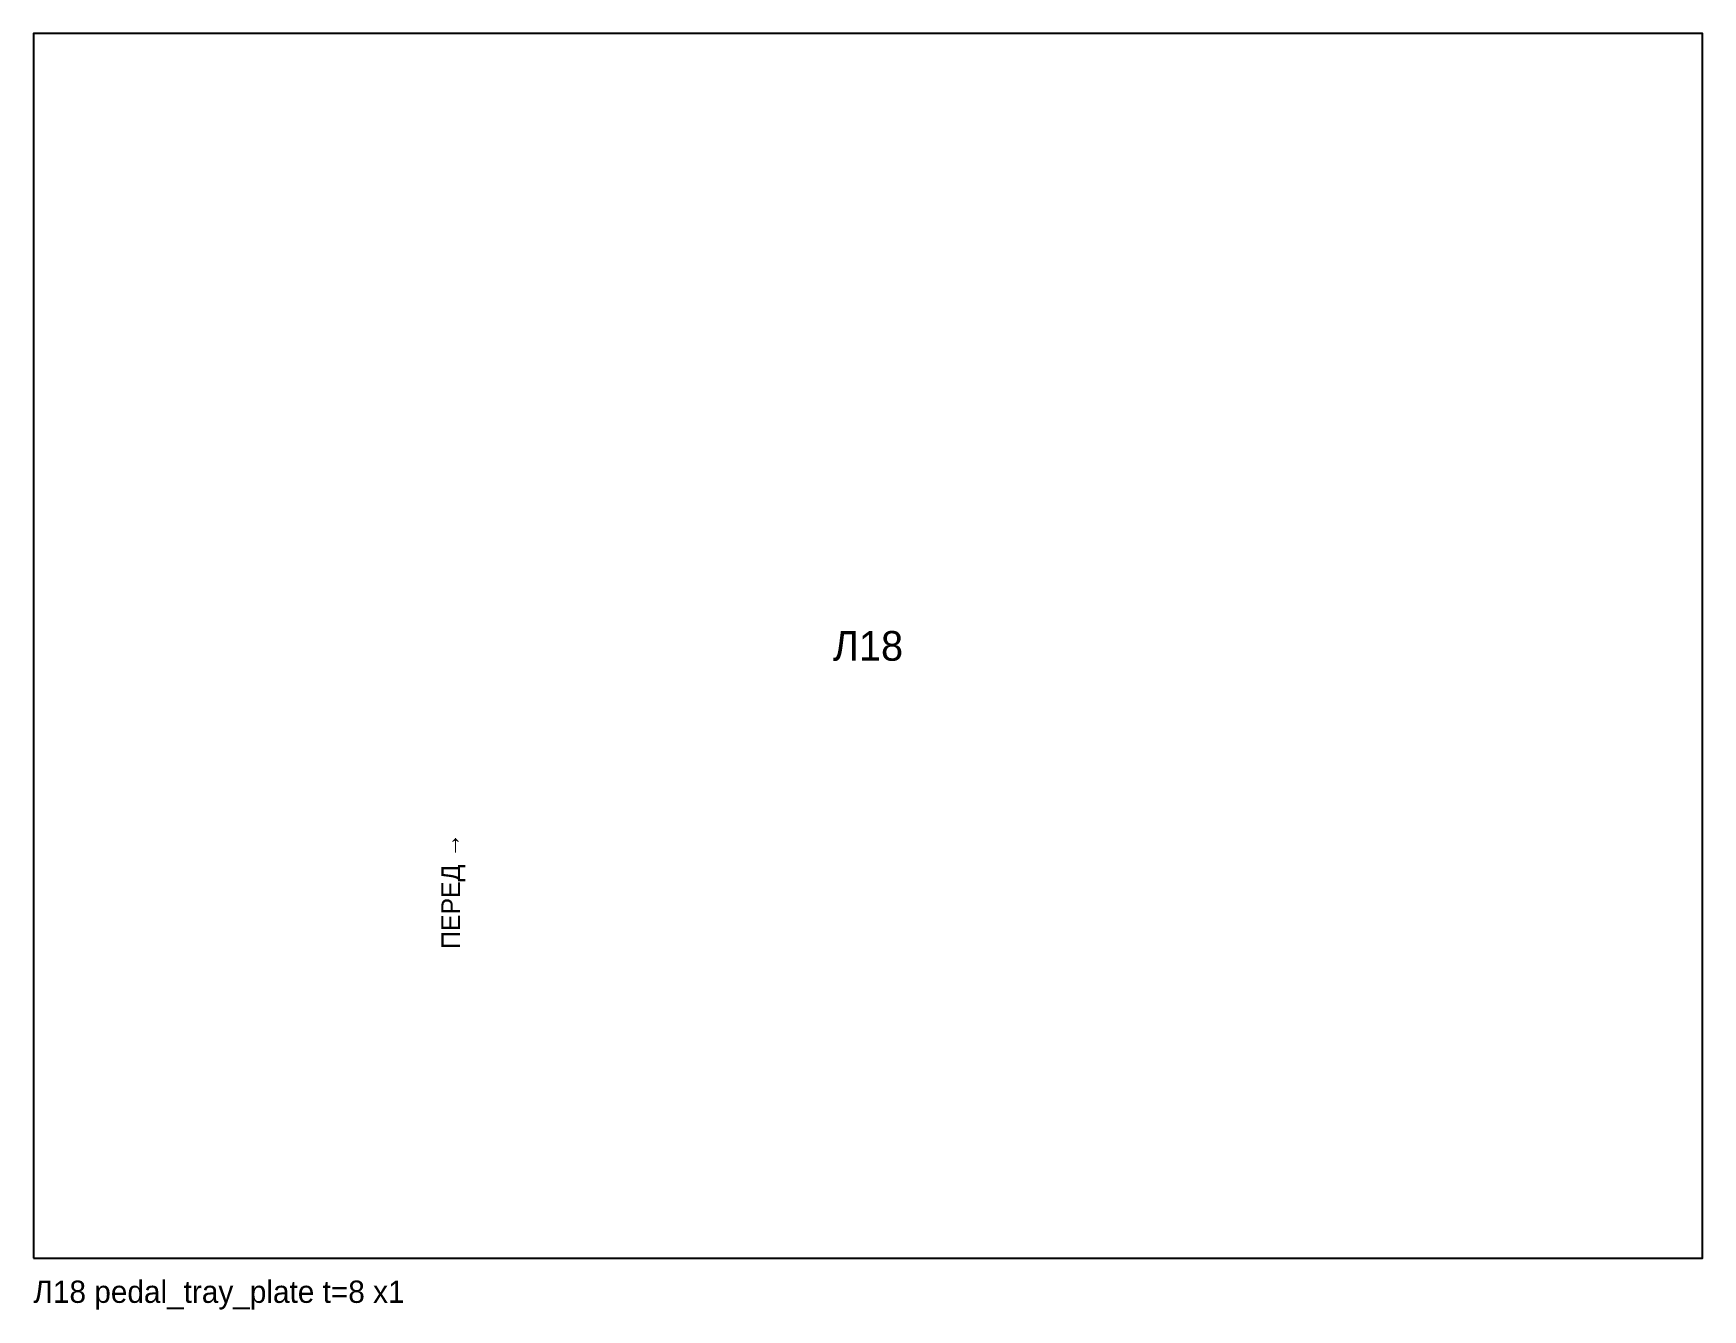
# Model space of a CAD drawing. Header units: millimetres. Extents: x 0 to 450, y -14 to 330.
import ezdxf
from ezdxf.enums import TextEntityAlignment as Align

# ---------------------------------------------------------------- set-up
doc = ezdxf.new("R2010")
doc.units = ezdxf.units.MM

msp = doc.modelspace()

# ---------------------------------------------------------------- linework, layer by layer
at = {"layer": 'CUT'}
msp.add_lwpolyline([(0, 0), (225, 0), (450, 0), (450, 165), (450, 330), (225, 330), (0, 330), (0, 165), (0, 0)], close=True, dxfattribs=at)

# ---------------------------------------------------------------- texts
at = {"layer": 'MARK'}
msp.add_text('Л18', height=8, dxfattribs=at).set_placement((225, 165), align=Align.MIDDLE_CENTER)
msp.add_text('ПЕРЕД →', height=5, rotation=90, dxfattribs=at).set_placement((112.5, 99), align=Align.MIDDLE_CENTER)
at = {"layer": 'TEXT'}
msp.add_text('Л18 pedal_tray_plate t=8 x1', height=6, dxfattribs=at).set_placement((0, -12))

doc.saveas('drawing.dxf')
